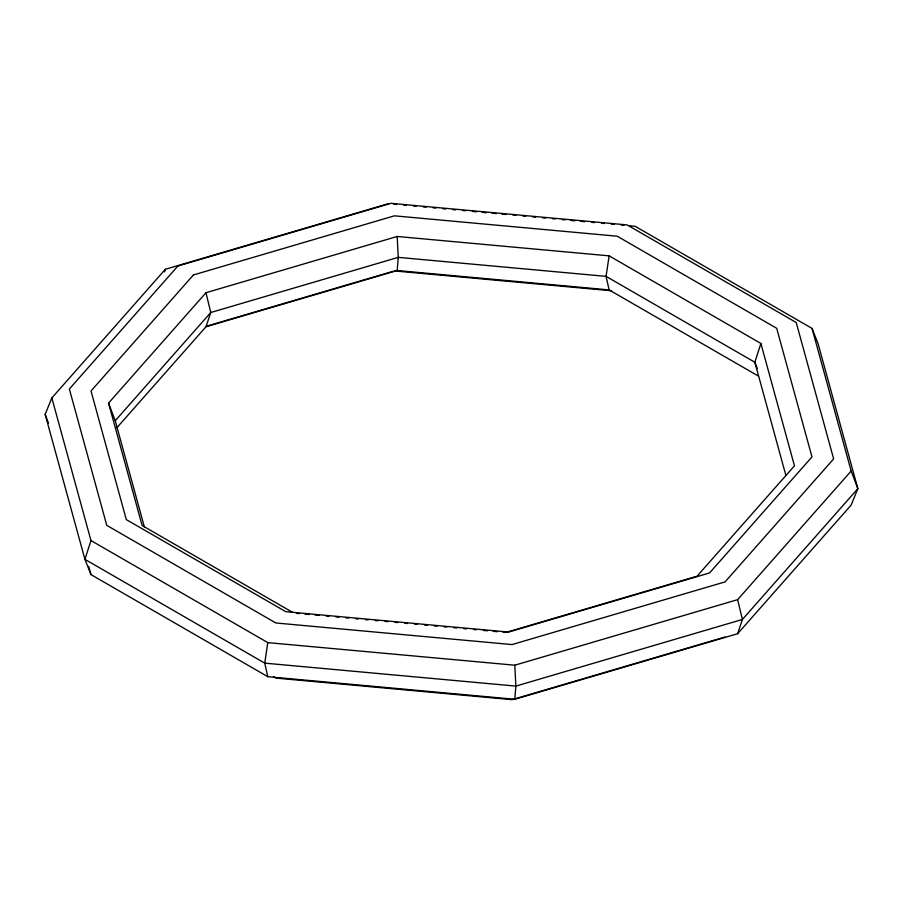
<?xml version="1.0" encoding="UTF-8"?>
<svg xmlns="http://www.w3.org/2000/svg" width="903" height="903" viewBox="0 0 903 903"><rect width="100%" height="100%" fill="white"/><g stroke="black" fill="none" stroke-linecap="round" stroke-linejoin="round"><path stroke-width="1.35" d="M116.893 427.706L205.974 326.773L397.185 270.528L398.246 257.366L397.185 236.473L609.141 255.854L760.879 343.456L794.459 465.835L697.026 576.227L505.815 632.472L503.016 632.213M388.2 203.728L165.373 269.275L51.843 397.93L45.15 414.342L84.927 559.341L90.966 574.59L267.796 676.686L514.8 699.272L515.861 686.099L514.8 665.206L737.627 599.66L851.157 471.016L812.034 328.41L635.204 226.314L629.583 225.806M51.843 397.93L90.966 540.536L267.796 642.62L264.726 663.141L267.796 676.686M609.141 255.854L606.06 276.363L609.141 289.908L758.452 376.111M90.966 540.536L84.927 559.341L264.726 663.141L515.861 686.099L742.413 619.458L857.85 488.658L818.073 343.659L812.034 328.41M760.879 343.456L754.852 362.261L785.915 475.509M164.504 271.871L165.373 269.275M205.974 326.773L210.76 312.517L205.974 292.719L397.185 236.473M514.8 699.272L737.627 633.725L742.413 619.458L737.627 599.66M292.651 612.392L142.121 525.478L108.541 403.11L205.974 292.719M144.457 527.25L115.234 420.753L210.76 312.517L398.246 257.366L606.06 276.363L754.852 362.261L757.357 368.616M737.627 633.725L851.157 505.07L857.85 488.658L851.157 471.016M206.911 326.085L393.053 271.329M725.075 636.999L512.024 699.678L275.855 678.085L273.417 676.674M393.81 204.247L396.62 204.507M403.641 205.139L406.44 205.399M413.461 206.042L416.272 206.302M423.281 206.945L426.092 207.193M433.113 207.837L435.912 208.096M442.933 208.74L445.743 208.988M452.753 209.631L455.563 209.891M462.584 210.534L465.384 210.794M472.404 211.426L476.615 211.821M482.225 212.329L486.435 212.713M492.056 213.232L496.266 213.616M501.876 214.124L506.086 214.508M513.107 215.151L515.906 215.411M522.927 216.054L525.738 216.314M532.747 216.946L535.558 217.205M542.579 217.849L545.378 218.108M552.399 218.752L555.21 219M562.219 219.643L565.03 219.903M570.64 220.411L574.85 220.795M580.471 221.314L584.681 221.698M591.691 222.341L594.501 222.601M601.522 223.233L604.321 223.492M611.342 224.136L614.153 224.395M621.162 225.039L623.973 225.287M397.185 270.528L609.141 289.908M394.408 270.934L611.591 290.789M296.669 613.351L299.48 613.611M305.09 614.119L309.3 614.503M314.921 615.022L319.131 615.406M326.141 616.049L328.952 616.297M335.972 616.941L338.783 617.2M345.793 617.844L348.603 618.103M355.624 618.736L358.435 618.995M365.444 619.639L368.255 619.898M375.276 620.542L378.086 620.79M385.096 621.433L387.906 621.693M394.927 622.336L397.738 622.596M404.747 623.228L407.558 623.488M414.579 624.131L417.389 624.391M424.41 625.034L427.209 625.282M434.23 625.926L437.041 626.185M444.062 626.829L446.861 627.088M453.882 627.72L456.692 627.98M463.713 628.623L466.512 628.883M473.533 629.526L476.344 629.775M483.365 630.418L487.575 630.802M493.185 631.321L497.395 631.705M267.796 642.62L514.8 665.206M108.541 403.11L115.234 420.753M45.15 414.342L48.491 423.157M88.731 566.441L90.966 574.59M177.925 266.001L69.362 389.001L106.768 525.354L275.855 622.98L512.024 644.573L725.075 581.893L833.638 458.893L796.232 322.54L627.145 224.915L390.976 203.322L177.925 266.001M193.423 274.952L91.022 390.988L126.307 519.609L285.811 611.692L508.592 632.066L709.577 572.942L811.978 456.907L776.693 328.286L617.189 236.202L394.408 215.828L193.423 274.952"/></g></svg>
